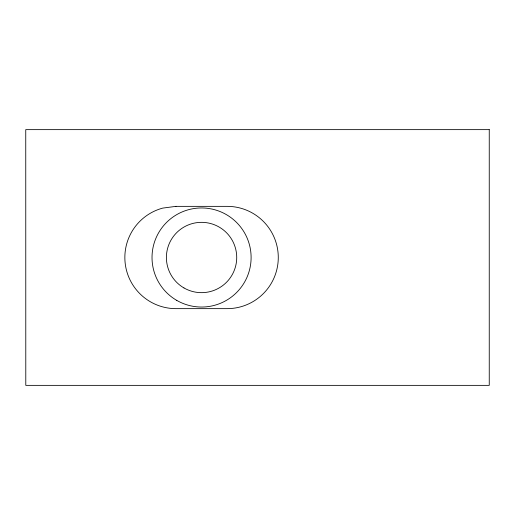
<?xml version="1.0" encoding="UTF-8"?>
<svg xmlns="http://www.w3.org/2000/svg" width="515" height="515" viewBox="0 0 515 515"><rect width="100%" height="100%" fill="white"/><g stroke="black" fill="none" stroke-linecap="round" stroke-linejoin="round"><path stroke-width="0.77" d="M175.988 206.354L162.753 208.099A51.146 51.146 0 0 0 175.988 308.646L227.134 308.646A51.146 51.146 0 0 0 278.28 257.5A51.146 51.146 0 0 0 227.134 206.354L175.988 206.354M489.25 129.638L25.75 129.638L25.789 385.362L489.25 385.362L489.25 129.638M183.977 287.949A35.162 35.162 0 0 0 236.72 257.5A35.162 35.162 0 0 0 183.977 227.051A35.162 35.162 0 0 0 183.977 287.949M176.787 300.406A49.549 49.549 0 0 0 251.108 257.5A49.549 49.549 0 0 0 176.787 214.594A49.549 49.549 0 0 0 176.787 300.406"/></g></svg>
